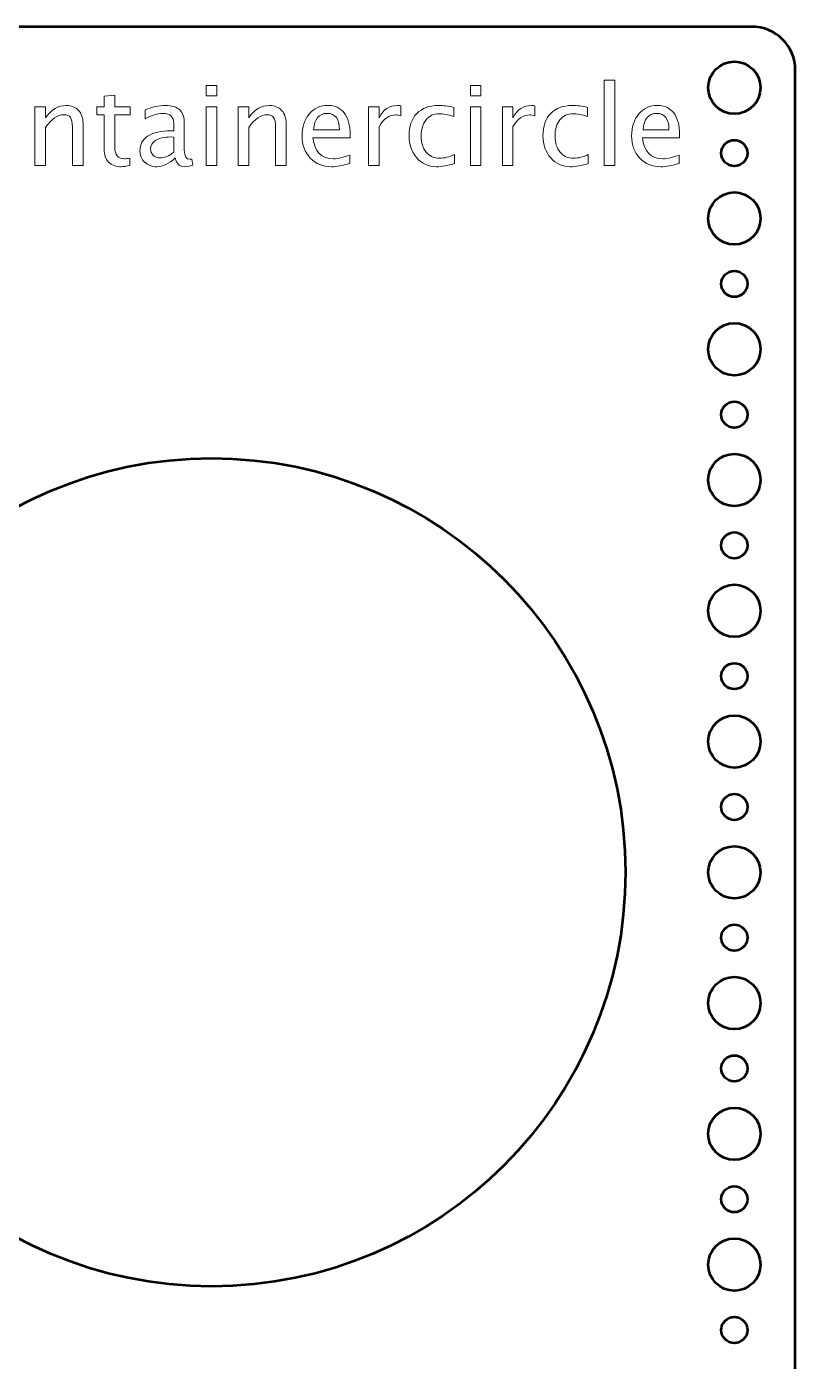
# Model space of a CAD drawing. Header units: centimetres. Extents: x -17.2 to 17.2, y -17.9 to 17.9.
# Drawn here: x 8.38 to 17.2, y 2.64 to 17.95 of the extents above; entities that cross this region are included whole.
import ezdxf

# ---------------------------------------------------------------- set-up
doc = ezdxf.new("R2010")
doc.units = ezdxf.units.CM
doc.header["$MEASUREMENT"] = 0
doc.layers.add('Layer 1', color=7, linetype='Continuous')

msp = doc.modelspace()

# ---------------------------------------------------------------- linework, layer by layer
at = {"layer": 'Layer 1', "lineweight": 53}
for centre, major_axis in [((16.50001, 17.24999), (0, 0.30001)), ((16.5, 16.5), (0, 0.15)), ((16.50001, 15.74999), (0, 0.30001)), ((16.5, 15), (0, 0.15)), ((16.50001, 14.24999), (0, 0.30001)), ((16.5, 13.5), (0, 0.15)), ((16.50001, 12.74999), (0, 0.30001)), ((10.5, 8.25), (0, 4.75)), ((16.5, 12), (0, 0.15)), ((16.50001, 11.24999), (0, 0.30001)), ((16.5, 10.5), (0, 0.15)), ((16.50001, 9.74999), (0, 0.30001)), ((16.5, 9), (0, 0.15)), ((16.50001, 8.24999), (0, 0.30001)), ((16.5, 7.5), (0, 0.15)), ((16.50001, 6.74999), (0, 0.30001)), ((16.5, 6), (0, 0.15)), ((16.50001, 5.24999), (0, 0.30001)), ((16.5, 4.5), (0, 0.15)), ((16.50001, 3.74999), (0, 0.30001)), ((16.5, 3), (0, 0.15))]:
    msp.add_ellipse(centre, major_axis=major_axis, ratio=1, dxfattribs=at)
msp.add_open_spline([(-17.2, -17.45), (-17.2, -17.45), (-17.2, 17.45), (-17.2, 17.45), (-17.2, 17.45), (-17.2, 17.72614), (-16.97614, 17.95), (-16.7, 17.95), (-16.7, 17.95), (-16.7, 17.95), (16.7, 17.95), (16.7, 17.95), (16.7, 17.95), (16.97614, 17.95), (17.2, 17.72614), (17.2, 17.45), (17.2, 17.45), (17.2, 17.45), (17.2, -17.45), (17.2, -17.45), (17.2, -17.45), (17.2, -17.72614), (16.97614, -17.95), (16.7, -17.95), (16.7, -17.95), (16.7, -17.95), (-16.7, -17.95), (-16.7, -17.95), (-16.7, -17.95), (-16.97614, -17.95), (-17.2, -17.72614), (-17.2, -17.45)], degree=3, knots=[0, 0, 0, 0, 0.11111111, 0.11111111, 0.11111111, 0.11111111, 0.22222222, 0.22222222, 0.22222222, 0.22222222, 0.33333333, 0.33333333, 0.33333333, 0.33333333, 0.44444444, 0.44444444, 0.44444444, 0.44444444, 0.55555556, 0.55555556, 0.55555556, 0.55555556, 0.66666667, 0.66666667, 0.66666667, 0.66666667, 0.77777778, 0.77777778, 0.77777778, 0.77777778, 1, 1, 1, 1], dxfattribs=at)
at = {"layer": 'Layer 1', "color": 5, "lineweight": 9}
for points, knots in [([(15.00705, 16.35875), (15.00705, 16.35875), (15.00705, 17.33792), (15.00705, 17.33792), (15.00705, 17.33792), (15.00705, 17.33792), (15.12897, 17.33792), (15.12897, 17.33792), (15.12897, 17.33792), (15.12897, 17.33792), (15.12897, 16.35875), (15.12897, 16.35875), (15.12897, 16.35875), (15.12897, 16.35875), (15.00705, 16.35875), (15.00705, 16.35875)], [0, 0, 0, 0, 0.2, 0.2, 0.2, 0.2, 0.4, 0.4, 0.4, 0.4, 0.6, 0.6, 0.6, 0.6, 1, 1, 1, 1]), ([(9.56172, 16.35896), (9.52404, 16.34859), (9.49124, 16.34351), (9.46351, 16.34351), (9.46351, 16.34351), (9.40128, 16.34351), (9.35281, 16.36129), (9.31809, 16.39685), (9.31809, 16.39685), (9.28317, 16.43241), (9.26581, 16.48173), (9.26581, 16.54502), (9.26581, 16.54502), (9.26581, 16.54502), (9.26581, 16.94041), (9.26581, 16.94041), (9.26581, 16.94041), (9.26581, 16.94041), (9.18157, 16.94041), (9.18157, 16.94041), (9.18157, 16.94041), (9.18157, 16.94041), (9.18157, 17.03185), (9.18157, 17.03185), (9.18157, 17.03185), (9.18157, 17.03185), (9.26581, 17.03185), (9.26581, 17.03185), (9.26581, 17.03185), (9.26581, 17.03185), (9.26581, 17.15356), (9.26581, 17.15356), (9.26581, 17.15356), (9.26581, 17.15356), (9.38773, 17.1652), (9.38773, 17.1652), (9.38773, 17.1652), (9.38773, 17.1652), (9.38773, 17.03185), (9.38773, 17.03185), (9.38773, 17.03185), (9.38773, 17.03185), (9.56426, 17.03185), (9.56426, 17.03185), (9.56426, 17.03185), (9.56426, 17.03185), (9.56426, 16.94041), (9.56426, 16.94041), (9.56426, 16.94041), (9.56426, 16.94041), (9.38773, 16.94041), (9.38773, 16.94041), (9.38773, 16.94041), (9.38773, 16.94041), (9.38773, 16.56703), (9.38773, 16.56703), (9.38773, 16.56703), (9.38773, 16.47898), (9.42604, 16.43495), (9.50245, 16.43495), (9.50245, 16.43495), (9.51875, 16.43495), (9.53844, 16.4377), (9.56172, 16.44299), (9.56172, 16.44299), (9.56172, 16.44299), (9.56172, 16.35896), (9.56172, 16.35896)], [0, 0, 0, 0, 0.05555556, 0.05555556, 0.05555556, 0.05555556, 0.11111111, 0.11111111, 0.11111111, 0.11111111, 0.16666667, 0.16666667, 0.16666667, 0.16666667, 0.22222222, 0.22222222, 0.22222222, 0.22222222, 0.27777778, 0.27777778, 0.27777778, 0.27777778, 0.33333333, 0.33333333, 0.33333333, 0.33333333, 0.38888889, 0.38888889, 0.38888889, 0.38888889, 0.44444444, 0.44444444, 0.44444444, 0.44444444, 0.5, 0.5, 0.5, 0.5, 0.55555556, 0.55555556, 0.55555556, 0.55555556, 0.61111111, 0.61111111, 0.61111111, 0.61111111, 0.66666667, 0.66666667, 0.66666667, 0.66666667, 0.72222222, 0.72222222, 0.72222222, 0.72222222, 0.77777778, 0.77777778, 0.77777778, 0.77777778, 0.83333333, 0.83333333, 0.83333333, 0.83333333, 0.88888889, 0.88888889, 0.88888889, 0.88888889, 1, 1, 1, 1]), ([(10.43696, 17.15504), (10.43696, 17.15504), (10.43696, 17.27696), (10.43696, 17.27696), (10.43696, 17.27696), (10.43696, 17.27696), (10.55888, 17.27696), (10.55888, 17.27696), (10.55888, 17.27696), (10.55888, 17.27696), (10.55888, 17.15504), (10.55888, 17.15504), (10.55888, 17.15504), (10.55888, 17.15504), (10.43696, 17.15504), (10.43696, 17.15504)], [0, 0, 0, 0, 0.2, 0.2, 0.2, 0.2, 0.4, 0.4, 0.4, 0.4, 0.6, 0.6, 0.6, 0.6, 1, 1, 1, 1]), ([(13.46993, 17.15504), (13.46993, 17.15504), (13.46993, 17.27696), (13.46993, 17.27696), (13.46993, 17.27696), (13.46993, 17.27696), (13.59185, 17.27696), (13.59185, 17.27696), (13.59185, 17.27696), (13.59185, 17.27696), (13.59185, 17.15504), (13.59185, 17.15504), (13.59185, 17.15504), (13.59185, 17.15504), (13.46993, 17.15504), (13.46993, 17.15504)], [0, 0, 0, 0, 0.2, 0.2, 0.2, 0.2, 0.4, 0.4, 0.4, 0.4, 0.6, 0.6, 0.6, 0.6, 1, 1, 1, 1]), ([(8.47248, 16.35875), (8.47248, 16.35875), (8.47248, 17.03185), (8.47248, 17.03185), (8.47248, 17.03185), (8.47248, 17.03185), (8.5944, 17.03185), (8.5944, 17.03185), (8.5944, 17.03185), (8.5944, 17.03185), (8.5944, 16.90464), (8.5944, 16.90464), (8.5944, 16.90464), (8.65896, 16.99883), (8.73812, 17.04582), (8.83168, 17.04582), (8.83168, 17.04582), (8.89052, 17.04582), (8.9373, 17.02741), (8.9718, 16.99036), (8.9718, 16.99036), (9.0063, 16.95353), (9.02366, 16.90379), (9.02366, 16.84156), (9.02366, 16.84156), (9.02366, 16.84156), (9.02366, 16.35875), (9.02366, 16.35875), (9.02366, 16.35875), (9.02366, 16.35875), (8.90174, 16.35875), (8.90174, 16.35875), (8.90174, 16.35875), (8.90174, 16.35875), (8.90174, 16.80177), (8.90174, 16.80177), (8.90174, 16.80177), (8.90174, 16.85172), (8.89433, 16.88728), (8.87973, 16.90845), (8.87973, 16.90845), (8.86491, 16.92983), (8.84057, 16.94041), (8.80649, 16.94041), (8.80649, 16.94041), (8.73156, 16.94041), (8.66086, 16.89152), (8.5944, 16.79373), (8.5944, 16.79373), (8.5944, 16.79373), (8.5944, 16.35875), (8.5944, 16.35875), (8.5944, 16.35875), (8.5944, 16.35875), (8.47248, 16.35875), (8.47248, 16.35875)], [0, 0, 0, 0, 0.06666667, 0.06666667, 0.06666667, 0.06666667, 0.13333333, 0.13333333, 0.13333333, 0.13333333, 0.2, 0.2, 0.2, 0.2, 0.26666667, 0.26666667, 0.26666667, 0.26666667, 0.33333333, 0.33333333, 0.33333333, 0.33333333, 0.4, 0.4, 0.4, 0.4, 0.46666667, 0.46666667, 0.46666667, 0.46666667, 0.53333333, 0.53333333, 0.53333333, 0.53333333, 0.6, 0.6, 0.6, 0.6, 0.66666667, 0.66666667, 0.66666667, 0.66666667, 0.73333333, 0.73333333, 0.73333333, 0.73333333, 0.8, 0.8, 0.8, 0.8, 0.86666667, 0.86666667, 0.86666667, 0.86666667, 1, 1, 1, 1]), ([(10.08263, 16.44448), (10.0094, 16.37717), (9.93891, 16.34351), (9.87118, 16.34351), (9.87118, 16.34351), (9.81551, 16.34351), (9.76915, 16.36087), (9.73254, 16.39579), (9.73254, 16.39579), (9.69571, 16.43072), (9.67729, 16.47474), (9.67729, 16.52787), (9.67729, 16.52787), (9.67729, 16.60132), (9.70819, 16.65784), (9.77, 16.69721), (9.77, 16.69721), (9.83181, 16.73658), (9.9205, 16.75626), (10.03607, 16.75626), (10.03607, 16.75626), (10.03607, 16.75626), (10.06464, 16.75626), (10.06464, 16.75626), (10.06464, 16.75626), (10.06464, 16.75626), (10.06464, 16.83733), (10.06464, 16.83733), (10.06464, 16.83733), (10.06464, 16.91543), (10.024, 16.95438), (9.94251, 16.95438), (9.94251, 16.95438), (9.87943, 16.95438), (9.81043, 16.93448), (9.73571, 16.89469), (9.73571, 16.89469), (9.73571, 16.89469), (9.73571, 16.99502), (9.73571, 16.99502), (9.73571, 16.99502), (9.81784, 17.02889), (9.89531, 17.04582), (9.96791, 17.04582), (9.96791, 17.04582), (10.04263, 17.04582), (10.09787, 17.02889), (10.13322, 16.99481), (10.13322, 16.99481), (10.16878, 16.96073), (10.18656, 16.90824), (10.18656, 16.83733), (10.18656, 16.83733), (10.18656, 16.83733), (10.18656, 16.53316), (10.18656, 16.53316), (10.18656, 16.53316), (10.18656, 16.46353), (10.20794, 16.4286), (10.25091, 16.4286), (10.25091, 16.4286), (10.2562, 16.4286), (10.26403, 16.42945), (10.2744, 16.43114), (10.2744, 16.43114), (10.2744, 16.43114), (10.28308, 16.36341), (10.28308, 16.36341), (10.28308, 16.36341), (10.25535, 16.35007), (10.22487, 16.34351), (10.19143, 16.34351), (10.19143, 16.34351), (10.13449, 16.34351), (10.0983, 16.37717), (10.08263, 16.44448)], [0, 0, 0, 0, 0.05, 0.05, 0.05, 0.05, 0.1, 0.1, 0.1, 0.1, 0.15, 0.15, 0.15, 0.15, 0.2, 0.2, 0.2, 0.2, 0.25, 0.25, 0.25, 0.25, 0.3, 0.3, 0.3, 0.3, 0.35, 0.35, 0.35, 0.35, 0.4, 0.4, 0.4, 0.4, 0.45, 0.45, 0.45, 0.45, 0.5, 0.5, 0.5, 0.5, 0.55, 0.55, 0.55, 0.55, 0.6, 0.6, 0.6, 0.6, 0.65, 0.65, 0.65, 0.65, 0.7, 0.7, 0.7, 0.7, 0.75, 0.75, 0.75, 0.75, 0.8, 0.8, 0.8, 0.8, 0.85, 0.85, 0.85, 0.85, 0.9, 0.9, 0.9, 0.9, 1, 1, 1, 1]), ([(10.43696, 16.35875), (10.43696, 16.35875), (10.43696, 17.03185), (10.43696, 17.03185), (10.43696, 17.03185), (10.43696, 17.03185), (10.55888, 17.03185), (10.55888, 17.03185), (10.55888, 17.03185), (10.55888, 17.03185), (10.55888, 16.35875), (10.55888, 16.35875), (10.55888, 16.35875), (10.55888, 16.35875), (10.43696, 16.35875), (10.43696, 16.35875)], [0, 0, 0, 0, 0.2, 0.2, 0.2, 0.2, 0.4, 0.4, 0.4, 0.4, 0.6, 0.6, 0.6, 0.6, 1, 1, 1, 1]), ([(10.80399, 16.35875), (10.80399, 16.35875), (10.80399, 17.03185), (10.80399, 17.03185), (10.80399, 17.03185), (10.80399, 17.03185), (10.92591, 17.03185), (10.92591, 17.03185), (10.92591, 17.03185), (10.92591, 17.03185), (10.92591, 16.90464), (10.92591, 16.90464), (10.92591, 16.90464), (10.99047, 16.99883), (11.06963, 17.04582), (11.16319, 17.04582), (11.16319, 17.04582), (11.22203, 17.04582), (11.26881, 17.02741), (11.30331, 16.99036), (11.30331, 16.99036), (11.33781, 16.95353), (11.35517, 16.90379), (11.35517, 16.84156), (11.35517, 16.84156), (11.35517, 16.84156), (11.35517, 16.35875), (11.35517, 16.35875), (11.35517, 16.35875), (11.35517, 16.35875), (11.23325, 16.35875), (11.23325, 16.35875), (11.23325, 16.35875), (11.23325, 16.35875), (11.23325, 16.80177), (11.23325, 16.80177), (11.23325, 16.80177), (11.23325, 16.85172), (11.22584, 16.88728), (11.21124, 16.90845), (11.21124, 16.90845), (11.19642, 16.92983), (11.17208, 16.94041), (11.138, 16.94041), (11.138, 16.94041), (11.06307, 16.94041), (10.99237, 16.89152), (10.92591, 16.79373), (10.92591, 16.79373), (10.92591, 16.79373), (10.92591, 16.35875), (10.92591, 16.35875), (10.92591, 16.35875), (10.92591, 16.35875), (10.80399, 16.35875), (10.80399, 16.35875)], [0, 0, 0, 0, 0.06666667, 0.06666667, 0.06666667, 0.06666667, 0.13333333, 0.13333333, 0.13333333, 0.13333333, 0.2, 0.2, 0.2, 0.2, 0.26666667, 0.26666667, 0.26666667, 0.26666667, 0.33333333, 0.33333333, 0.33333333, 0.33333333, 0.4, 0.4, 0.4, 0.4, 0.46666667, 0.46666667, 0.46666667, 0.46666667, 0.53333333, 0.53333333, 0.53333333, 0.53333333, 0.6, 0.6, 0.6, 0.6, 0.66666667, 0.66666667, 0.66666667, 0.66666667, 0.73333333, 0.73333333, 0.73333333, 0.73333333, 0.8, 0.8, 0.8, 0.8, 0.86666667, 0.86666667, 0.86666667, 0.86666667, 1, 1, 1, 1]), ([(12.08627, 16.38034), (12.00436, 16.35579), (11.93429, 16.34351), (11.87587, 16.34351), (11.87587, 16.34351), (11.77618, 16.34351), (11.69511, 16.37653), (11.63267, 16.44236), (11.63267, 16.44236), (11.57023, 16.50819), (11.5389, 16.59349), (11.5389, 16.69848), (11.5389, 16.69848), (11.5389, 16.80029), (11.56642, 16.8839), (11.62166, 16.9493), (11.62166, 16.9493), (11.67691, 17.01449), (11.7476, 17.04709), (11.83375, 17.04709), (11.83375, 17.04709), (11.91524, 17.04709), (11.97832, 17.01809), (12.02277, 16.9601), (12.02277, 16.9601), (12.06722, 16.9021), (12.08945, 16.81997), (12.08945, 16.7135), (12.08945, 16.7135), (12.08945, 16.7135), (12.08881, 16.67625), (12.08881, 16.67625), (12.08881, 16.67625), (12.08881, 16.67625), (11.66336, 16.67625), (11.66336, 16.67625), (11.66336, 16.67625), (11.68114, 16.51538), (11.75967, 16.43495), (11.89873, 16.43495), (11.89873, 16.43495), (11.94975, 16.43495), (12.01219, 16.44934), (12.08627, 16.47813), (12.08627, 16.47813), (12.08627, 16.47813), (12.08627, 16.38034), (12.08627, 16.38034)], [0, 0, 0, 0, 0.07692308, 0.07692308, 0.07692308, 0.07692308, 0.15384615, 0.15384615, 0.15384615, 0.15384615, 0.23076923, 0.23076923, 0.23076923, 0.23076923, 0.30769231, 0.30769231, 0.30769231, 0.30769231, 0.38461538, 0.38461538, 0.38461538, 0.38461538, 0.46153846, 0.46153846, 0.46153846, 0.46153846, 0.53846154, 0.53846154, 0.53846154, 0.53846154, 0.61538462, 0.61538462, 0.61538462, 0.61538462, 0.69230769, 0.69230769, 0.69230769, 0.69230769, 0.76923077, 0.76923077, 0.76923077, 0.76923077, 0.84615385, 0.84615385, 0.84615385, 0.84615385, 1, 1, 1, 1]), ([(12.29984, 16.35875), (12.29984, 16.35875), (12.29984, 17.03185), (12.29984, 17.03185), (12.29984, 17.03185), (12.29984, 17.03185), (12.42176, 17.03185), (12.42176, 17.03185), (12.42176, 17.03185), (12.42176, 17.03185), (12.42176, 16.90464), (12.42176, 16.90464), (12.42176, 16.90464), (12.47023, 16.99883), (12.54051, 17.04582), (12.63279, 17.04582), (12.63279, 17.04582), (12.64528, 17.04582), (12.6584, 17.04476), (12.67195, 17.04265), (12.67195, 17.04265), (12.67195, 17.04265), (12.67195, 16.92856), (12.67195, 16.92856), (12.67195, 16.92856), (12.65078, 16.93554), (12.63216, 16.93914), (12.61607, 16.93914), (12.61607, 16.93914), (12.5386, 16.93914), (12.47383, 16.89342), (12.42176, 16.80177), (12.42176, 16.80177), (12.42176, 16.80177), (12.42176, 16.35875), (12.42176, 16.35875), (12.42176, 16.35875), (12.42176, 16.35875), (12.29984, 16.35875), (12.29984, 16.35875)], [0, 0, 0, 0, 0.09090909, 0.09090909, 0.09090909, 0.09090909, 0.18181818, 0.18181818, 0.18181818, 0.18181818, 0.27272727, 0.27272727, 0.27272727, 0.27272727, 0.36363636, 0.36363636, 0.36363636, 0.36363636, 0.45454545, 0.45454545, 0.45454545, 0.45454545, 0.54545455, 0.54545455, 0.54545455, 0.54545455, 0.63636364, 0.63636364, 0.63636364, 0.63636364, 0.72727273, 0.72727273, 0.72727273, 0.72727273, 0.81818182, 0.81818182, 0.81818182, 0.81818182, 1, 1, 1, 1]), ([(13.28684, 16.37907), (13.20789, 16.35536), (13.13973, 16.34351), (13.08237, 16.34351), (13.08237, 16.34351), (12.99135, 16.34351), (12.916, 16.37717), (12.8561, 16.44426), (12.8561, 16.44426), (12.7962, 16.51157), (12.76614, 16.59645), (12.76614, 16.69869), (12.76614, 16.69869), (12.76614, 16.80791), (12.79577, 16.89321), (12.85504, 16.95417), (12.85504, 16.95417), (12.91431, 17.01534), (12.99707, 17.04582), (13.10333, 17.04582), (13.10333, 17.04582), (13.15561, 17.04582), (13.21445, 17.03862), (13.27922, 17.02423), (13.27922, 17.02423), (13.27922, 17.02423), (13.27922, 16.92136), (13.27922, 16.92136), (13.27922, 16.92136), (13.21043, 16.94168), (13.15434, 16.95184), (13.11116, 16.95184), (13.11116, 16.95184), (13.0485, 16.95184), (12.99834, 16.92835), (12.96087, 16.88157), (12.96087, 16.88157), (12.92341, 16.83479), (12.90457, 16.77235), (12.90457, 16.69445), (12.90457, 16.69445), (12.90457, 16.61889), (12.92404, 16.55793), (12.96278, 16.51115), (12.96278, 16.51115), (13.00151, 16.46458), (13.0521, 16.4413), (13.11497, 16.4413), (13.11497, 16.4413), (13.17064, 16.4413), (13.22779, 16.45569), (13.28684, 16.48448), (13.28684, 16.48448), (13.28684, 16.48448), (13.28684, 16.37907), (13.28684, 16.37907)], [0, 0, 0, 0, 0.06666667, 0.06666667, 0.06666667, 0.06666667, 0.13333333, 0.13333333, 0.13333333, 0.13333333, 0.2, 0.2, 0.2, 0.2, 0.26666667, 0.26666667, 0.26666667, 0.26666667, 0.33333333, 0.33333333, 0.33333333, 0.33333333, 0.4, 0.4, 0.4, 0.4, 0.46666667, 0.46666667, 0.46666667, 0.46666667, 0.53333333, 0.53333333, 0.53333333, 0.53333333, 0.6, 0.6, 0.6, 0.6, 0.66666667, 0.66666667, 0.66666667, 0.66666667, 0.73333333, 0.73333333, 0.73333333, 0.73333333, 0.8, 0.8, 0.8, 0.8, 0.86666667, 0.86666667, 0.86666667, 0.86666667, 1, 1, 1, 1]), ([(13.46993, 16.35875), (13.46993, 16.35875), (13.46993, 17.03185), (13.46993, 17.03185), (13.46993, 17.03185), (13.46993, 17.03185), (13.59185, 17.03185), (13.59185, 17.03185), (13.59185, 17.03185), (13.59185, 17.03185), (13.59185, 16.35875), (13.59185, 16.35875), (13.59185, 16.35875), (13.59185, 16.35875), (13.46993, 16.35875), (13.46993, 16.35875)], [0, 0, 0, 0, 0.2, 0.2, 0.2, 0.2, 0.4, 0.4, 0.4, 0.4, 0.6, 0.6, 0.6, 0.6, 1, 1, 1, 1]), ([(13.83696, 16.35875), (13.83696, 16.35875), (13.83696, 17.03185), (13.83696, 17.03185), (13.83696, 17.03185), (13.83696, 17.03185), (13.95888, 17.03185), (13.95888, 17.03185), (13.95888, 17.03185), (13.95888, 17.03185), (13.95888, 16.90464), (13.95888, 16.90464), (13.95888, 16.90464), (14.00735, 16.99883), (14.07763, 17.04582), (14.16991, 17.04582), (14.16991, 17.04582), (14.1824, 17.04582), (14.19552, 17.04476), (14.20907, 17.04265), (14.20907, 17.04265), (14.20907, 17.04265), (14.20907, 16.92856), (14.20907, 16.92856), (14.20907, 16.92856), (14.1879, 16.93554), (14.16928, 16.93914), (14.15319, 16.93914), (14.15319, 16.93914), (14.07572, 16.93914), (14.01095, 16.89342), (13.95888, 16.80177), (13.95888, 16.80177), (13.95888, 16.80177), (13.95888, 16.35875), (13.95888, 16.35875), (13.95888, 16.35875), (13.95888, 16.35875), (13.83696, 16.35875), (13.83696, 16.35875)], [0, 0, 0, 0, 0.09090909, 0.09090909, 0.09090909, 0.09090909, 0.18181818, 0.18181818, 0.18181818, 0.18181818, 0.27272727, 0.27272727, 0.27272727, 0.27272727, 0.36363636, 0.36363636, 0.36363636, 0.36363636, 0.45454545, 0.45454545, 0.45454545, 0.45454545, 0.54545455, 0.54545455, 0.54545455, 0.54545455, 0.63636364, 0.63636364, 0.63636364, 0.63636364, 0.72727273, 0.72727273, 0.72727273, 0.72727273, 0.81818182, 0.81818182, 0.81818182, 0.81818182, 1, 1, 1, 1]), ([(14.82396, 16.37907), (14.74501, 16.35536), (14.67685, 16.34351), (14.61949, 16.34351), (14.61949, 16.34351), (14.52847, 16.34351), (14.45312, 16.37717), (14.39322, 16.44426), (14.39322, 16.44426), (14.33332, 16.51157), (14.30326, 16.59645), (14.30326, 16.69869), (14.30326, 16.69869), (14.30326, 16.80791), (14.33289, 16.89321), (14.39216, 16.95417), (14.39216, 16.95417), (14.45143, 17.01534), (14.53419, 17.04582), (14.64045, 17.04582), (14.64045, 17.04582), (14.69273, 17.04582), (14.75157, 17.03862), (14.81634, 17.02423), (14.81634, 17.02423), (14.81634, 17.02423), (14.81634, 16.92136), (14.81634, 16.92136), (14.81634, 16.92136), (14.74755, 16.94168), (14.69146, 16.95184), (14.64828, 16.95184), (14.64828, 16.95184), (14.58562, 16.95184), (14.53546, 16.92835), (14.49799, 16.88157), (14.49799, 16.88157), (14.46053, 16.83479), (14.44169, 16.77235), (14.44169, 16.69445), (14.44169, 16.69445), (14.44169, 16.61889), (14.46116, 16.55793), (14.4999, 16.51115), (14.4999, 16.51115), (14.53863, 16.46458), (14.58922, 16.4413), (14.65209, 16.4413), (14.65209, 16.4413), (14.70776, 16.4413), (14.76491, 16.45569), (14.82396, 16.48448), (14.82396, 16.48448), (14.82396, 16.48448), (14.82396, 16.37907), (14.82396, 16.37907)], [0, 0, 0, 0, 0.06666667, 0.06666667, 0.06666667, 0.06666667, 0.13333333, 0.13333333, 0.13333333, 0.13333333, 0.2, 0.2, 0.2, 0.2, 0.26666667, 0.26666667, 0.26666667, 0.26666667, 0.33333333, 0.33333333, 0.33333333, 0.33333333, 0.4, 0.4, 0.4, 0.4, 0.46666667, 0.46666667, 0.46666667, 0.46666667, 0.53333333, 0.53333333, 0.53333333, 0.53333333, 0.6, 0.6, 0.6, 0.6, 0.66666667, 0.66666667, 0.66666667, 0.66666667, 0.73333333, 0.73333333, 0.73333333, 0.73333333, 0.8, 0.8, 0.8, 0.8, 0.86666667, 0.86666667, 0.86666667, 0.86666667, 1, 1, 1, 1]), ([(15.86811, 16.38034), (15.7862, 16.35579), (15.71613, 16.34351), (15.65771, 16.34351), (15.65771, 16.34351), (15.55802, 16.34351), (15.47695, 16.37653), (15.41451, 16.44236), (15.41451, 16.44236), (15.35207, 16.50819), (15.32074, 16.59349), (15.32074, 16.69848), (15.32074, 16.69848), (15.32074, 16.80029), (15.34826, 16.8839), (15.4035, 16.9493), (15.4035, 16.9493), (15.45875, 17.01449), (15.52944, 17.04709), (15.61559, 17.04709), (15.61559, 17.04709), (15.69708, 17.04709), (15.76016, 17.01809), (15.80461, 16.9601), (15.80461, 16.9601), (15.84906, 16.9021), (15.87129, 16.81997), (15.87129, 16.7135), (15.87129, 16.7135), (15.87129, 16.7135), (15.87065, 16.67625), (15.87065, 16.67625), (15.87065, 16.67625), (15.87065, 16.67625), (15.4452, 16.67625), (15.4452, 16.67625), (15.4452, 16.67625), (15.46298, 16.51538), (15.54151, 16.43495), (15.68057, 16.43495), (15.68057, 16.43495), (15.73159, 16.43495), (15.79403, 16.44934), (15.86811, 16.47813), (15.86811, 16.47813), (15.86811, 16.47813), (15.86811, 16.38034), (15.86811, 16.38034)], [0, 0, 0, 0, 0.07692308, 0.07692308, 0.07692308, 0.07692308, 0.15384615, 0.15384615, 0.15384615, 0.15384615, 0.23076923, 0.23076923, 0.23076923, 0.23076923, 0.30769231, 0.30769231, 0.30769231, 0.30769231, 0.38461538, 0.38461538, 0.38461538, 0.38461538, 0.46153846, 0.46153846, 0.46153846, 0.46153846, 0.53846154, 0.53846154, 0.53846154, 0.53846154, 0.61538462, 0.61538462, 0.61538462, 0.61538462, 0.69230769, 0.69230769, 0.69230769, 0.69230769, 0.76923077, 0.76923077, 0.76923077, 0.76923077, 0.84615385, 0.84615385, 0.84615385, 0.84615385, 1, 1, 1, 1]), ([(11.66971, 16.76769), (11.66971, 16.76769), (11.96689, 16.76769), (11.96689, 16.76769), (11.96689, 16.76769), (11.96689, 16.893), (11.92011, 16.95565), (11.82677, 16.95565), (11.82677, 16.95565), (11.73279, 16.95565), (11.68051, 16.893), (11.66971, 16.76769)], [0, 0, 0, 0, 0.25, 0.25, 0.25, 0.25, 0.5, 0.5, 0.5, 0.5, 1, 1, 1, 1]), ([(15.45155, 16.76769), (15.45155, 16.76769), (15.74873, 16.76769), (15.74873, 16.76769), (15.74873, 16.76769), (15.74873, 16.893), (15.70195, 16.95565), (15.60861, 16.95565), (15.60861, 16.95565), (15.51463, 16.95565), (15.46235, 16.893), (15.45155, 16.76769)], [0, 0, 0, 0, 0.25, 0.25, 0.25, 0.25, 0.5, 0.5, 0.5, 0.5, 1, 1, 1, 1]), ([(10.06464, 16.51094), (10.06464, 16.51094), (10.06464, 16.68387), (10.06464, 16.68387), (10.06464, 16.68387), (10.06464, 16.68387), (10.02548, 16.68514), (10.02548, 16.68514), (10.02548, 16.68514), (9.95775, 16.68514), (9.90314, 16.67265), (9.86144, 16.64768), (9.86144, 16.64768), (9.81995, 16.62249), (9.79921, 16.58926), (9.79921, 16.54777), (9.79921, 16.54777), (9.79921, 16.51877), (9.80958, 16.49422), (9.83011, 16.47411), (9.83011, 16.47411), (9.85086, 16.454), (9.87605, 16.44384), (9.90589, 16.44384), (9.90589, 16.44384), (9.95669, 16.44384), (10.00961, 16.46628), (10.06464, 16.51094)], [0, 0, 0, 0, 0.125, 0.125, 0.125, 0.125, 0.25, 0.25, 0.25, 0.25, 0.375, 0.375, 0.375, 0.375, 0.5, 0.5, 0.5, 0.5, 0.625, 0.625, 0.625, 0.625, 0.75, 0.75, 0.75, 0.75, 1, 1, 1, 1])]:
    msp.add_open_spline(points, degree=3, knots=knots, dxfattribs=at)

doc.saveas('drawing.dxf')
